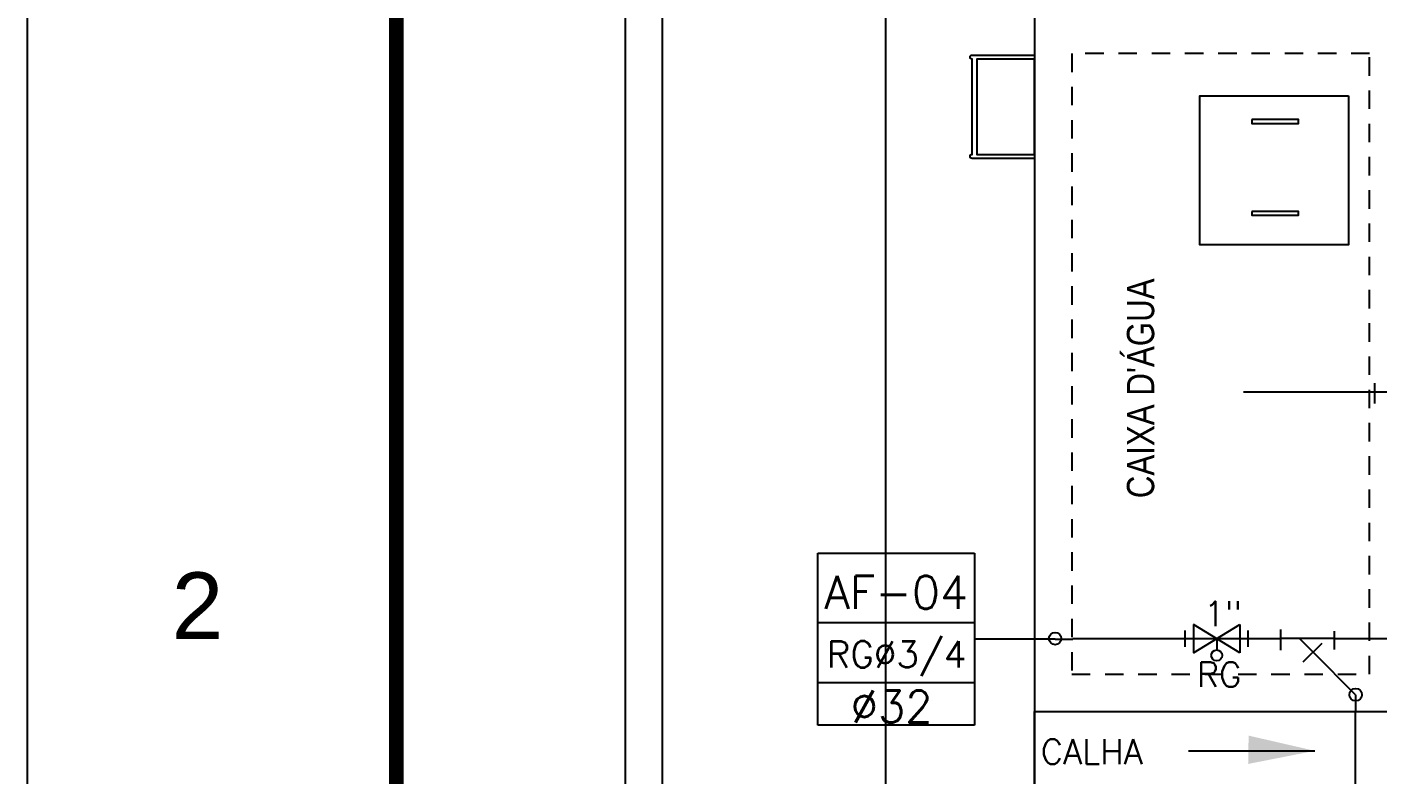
# Model space of a CAD drawing. Header units: millimetres. Extents: x 3923 to 4007, y 744 to 863.
# Drawn here: x 3923.03 to 3932.17, y 846.79 to 851.85 of the extents above; entities that cross this region are included whole.
import ezdxf
from ezdxf.enums import TextEntityAlignment as Align

# ---------------------------------------------------------------- set-up
doc = ezdxf.new("R2010")
doc.units = ezdxf.units.MM
doc.linetypes.add('HIDDEN2', pattern=[0.1875, 0.125, -0.0625])
for name, color, linetype in [('-HIDRO', 8, 'Continuous'), ('A-PEN-B', 5, 'Continuous'), ('AF', 5, 'Continuous'), ('CONEXAO_AG_FRIA', 2, 'Continuous'), ('CONEXÃO_HIDRÁULICA', 2, 'Continuous'), ('E-txt-g', 3, 'Continuous'), ('Esgoto', 5, 'Continuous'), ("PRANCHA - PROJETU'S", 7, 'Continuous'), ('Prumadas_L', 1, 'Continuous'), ('Prumadas_Q', 3, 'Continuous'), ('Prumadas_T', 2, 'Continuous'), ('TUBULAÇÃO_ESGOTO', 5, 'Continuous')]:
    doc.layers.add(name, color=color, linetype=linetype)
doc.layers.add('E-Txt-W', color=7, linetype='Continuous', lineweight=20)
doc.styles.add('ARIAL', font='arial.ttf', dxfattribs={"height": 2})
doc.styles.add('F2', font='ARIALN.TTF')
doc.styles.add('REG60', font='romans.shx', dxfattribs={"width": 0.8, "height": 0.15})
doc.styles.add('REG80', font='romans.shx', dxfattribs={"width": 0.8, "height": 0.2})
doc.styles.add('ROMANS', font='romans__.ttf', dxfattribs={"height": 0.1})

# ---------------------------------------------------------------- blocks, each defined once
blk = doc.blocks.new('ADFSGASDFG')
at = {"layer": "PRANCHA - PROJETU'S", "color": 1}
blk.add_line((276.5781, 107.3461), (276.5781, 47.9461), dxfattribs=at)
at = {"layer": "PRANCHA - PROJETU'S", "color": 4, "const_width": 0.1}
blk.add_lwpolyline([(279.0781, 106.3461), (359.6781, 106.3461), (359.6781, 48.9461), (279.0781, 48.9461)], close=True, dxfattribs=at)
at = {"layer": "PRANCHA - PROJETU'S", "color": 50, "linetype": 'Continuous', "style": 'ARIAL'}
blk.add_text('2', height=0.45, dxfattribs=at).set_placement((277.7319, 92.4961), align=Align.MIDDLE)
blk = doc.blocks.new('TXT-AMB75')
at = {"layer": 'E-txt-g', "style": 'REG80', "width": 0.8, "flags": 8}
blk.add_attdef('TXT', text='', height=0.2, dxfattribs=at).set_placement((0.0055, 0.2964), align=Align.CENTER)
at = {"layer": 'E-Txt-W', "style": 'REG60', "width": 0.8, "flags": 8}
blk.add_attdef('TXT', text='', height=0.15, dxfattribs=at).set_placement((0.0055, 0.0271), align=Align.CENTER)

msp = doc.modelspace()

# ---------------------------------------------------------------- linework, layer by layer
at = {"layer": '-HIDRO', "linetype": 'Continuous'}
for p, q in [((3927.0771, 861.0003), (3927.0771, 819.0003)), ((3927.3291, 860.7483), (3927.3291, 819.2523)), ((3928.8411, 852.9285), (3928.8411, 830.9115)), ((3929.8491, 846.7125), (3929.8491, 847.2165)), ((3929.8491, 847.2165), (3929.8491, 846.7125))]:
    msp.add_line(p, q, dxfattribs=at)
for points in [[(3929.8491, 851.9205), (3929.8491, 847.2165), (3932.3691, 847.2165), (3932.3691, 851.9205)], [(3929.8491, 850.986), (3929.8491, 851.6311), (3929.4593, 851.6311), (3929.4593, 850.986)], [(3931.9746, 851.3824), (3931.9746, 850.3744), (3930.9666, 850.3744), (3930.9666, 851.3824)], [(3931.3204, 851.2219), (3931.3204, 851.1957), (3931.6346, 851.1957), (3931.6346, 851.2219)], [(3931.3204, 850.6003), (3931.3204, 850.5741), (3931.6346, 850.5741), (3931.6346, 850.6003)]]:
    msp.add_lwpolyline(points, close=True, dxfattribs=at)
msp.add_lwpolyline([(3929.8491, 851.658), (3929.8491, 850.9591), (3929.4257, 850.9591, -1), (3929.4257, 850.986), (3929.4257, 851.6311, -1), (3929.4257, 851.658)], format="xyb", close=True, dxfattribs=at)
at = {"layer": '-HIDRO', "linetype": 'HIDDEN2'}
msp.add_lwpolyline([(3930.1011, 851.6685), (3930.1011, 847.4685), (3932.1171, 847.4685), (3932.1171, 851.6685)], close=True, dxfattribs=at)
for p, q in [((3930.8693, 847.6531), (3930.8693, 847.7651)), ((3930.9253, 847.8057), (3930.9253, 847.6125)), ((3930.9253, 847.6125), (3931.2389, 847.8057)), ((3931.2389, 847.6125), (3930.9253, 847.8057)), ((3931.2389, 847.8057), (3931.2389, 847.6125)), ((3931.2949, 847.6531), (3931.2949, 847.7651)), ((3931.0821, 847.7091), (3931.0821, 847.6324))]:
    msp.add_line(p, q)
msp.add_ellipse((3931.0821, 847.5956), major_axis=(0.026, 0.026), ratio=1, start_param=2.356194490186756, end_param=8.639379797366342)
at = {"layer": 'A-PEN-B'}
for p, q in [((3929.9881, 847.7052), (3930.1085, 847.7052)), ((3932.0222, 847.3295), (3932.0222, 847.2092))]:
    msp.add_line(p, q, dxfattribs=at)
for centre in [(3929.9881, 847.7095), (3932.0222, 847.3295)]:
    msp.add_circle(centre, 0.042, dxfattribs=at)
at = {"layer": 'AF'}
for p, q in [((3932.1504, 849.3776), (3931.2642, 849.3776)), ((3932.0222, 847.3295), (3931.7344, 847.6173))]:
    msp.add_line(p, q, dxfattribs=at)
at = {"layer": 'CONEXÃO_HIDRÁULICA'}
for p, q in [((3932.1501, 849.4386), (3932.1501, 849.3001)), ((3932.2782, 849.3776), (3932.1504, 849.3776)), ((3931.5146, 847.7701), (3931.5146, 847.6316)), ((3931.8775, 847.7091), (3931.5149, 847.7091)), ((3931.7344, 847.6173), (3931.6426, 847.7091)), ((3931.7936, 847.6765), (3931.6659, 847.5487)), ((3931.8775, 847.7599), (3931.8775, 847.6365))]:
    msp.add_line(p, q, dxfattribs=at)
at = {"layer": 'Esgoto'}
for p, q in [((3930.1073, 847.7091), (3931.5146, 847.7091)), ((3931.8775, 847.7091), (3933.108, 847.7091)), ((3930.89, 846.9497), (3931.7458, 846.9497))]:
    msp.add_line(p, q, dxfattribs=at)
at = {"layer": 'Prumadas_L'}
for p, q in [((3928.3827, 847.8178), (3929.4428, 847.8178)), ((3929.9881, 847.7052), (3929.4428, 847.7052)), ((3928.3827, 847.4112), (3929.4428, 847.4112)), ((3932.0205, 846.1401), (3932.0222, 847.2165))]:
    msp.add_line(p, q, dxfattribs=at)
at = {"layer": 'Prumadas_Q'}
for p, q in [((3928.3827, 848.287), (3929.4428, 848.287)), ((3928.3827, 847.1234), (3928.3827, 848.287)), ((3929.4428, 848.287), (3929.4428, 847.1234)), ((3929.4428, 847.1234), (3928.3827, 847.1234))]:
    msp.add_line(p, q, dxfattribs=at)
at = {"layer": 'TUBULAÇÃO_ESGOTO'}
msp.add_solid([(3931.7458, 846.9497), (3931.2979, 847.0527), (3931.2948, 846.8611)], dxfattribs=at)

# ---------------------------------------------------------------- block references
at = {"layer": '-HIDRO'}
ref = msp.add_blockref('TXT-AMB75', (3931.0218, 849.4198), dxfattribs=dict(at, xscale=-1.224719996570784, yscale=1.224719996570784, zscale=1.224719996570784, rotation=90))
ref.add_attrib('TXT', "CAIXA D'ÁGUA", dxfattribs={"layer": 'E-txt-g', "color": 2, "height": 0.1848, "rotation": 90, "style": 'F2'}).set_placement((3930.6588, 849.403), align=Align.CENTER)
at = {"layer": "PRANCHA - PROJETU'S", "color": 1}
msp.add_blockref('ADFSGASDFG', (3646.4512, 755.4396), dxfattribs=at)

# ---------------------------------------------------------------- texts
at = {"layer": 'CONEXAO_AG_FRIA', "style": 'ROMANS'}
for s, p in [('1"', (3930.9942, 847.7939)), ('RG', (3930.947, 847.382)), ('CALHA', (3929.8911, 846.8601))]:
    msp.add_text(s, height=0.168, rotation=360, dxfattribs=at).set_placement(p)
at = {"layer": 'Prumadas_T', "style": 'ROMANS'}
for s, height, p in [('AF-04', 0.22231, (3928.9133, 847.9107)), ('RG%%C3/4', 0.17785, (3928.9143, 847.5136)), ('%%C32', 0.21519, (3928.8813, 847.1423))]:
    msp.add_text(s, height=height, rotation=0, dxfattribs=at).set_placement(p, align=Align.CENTER)

doc.saveas('drawing.dxf')
